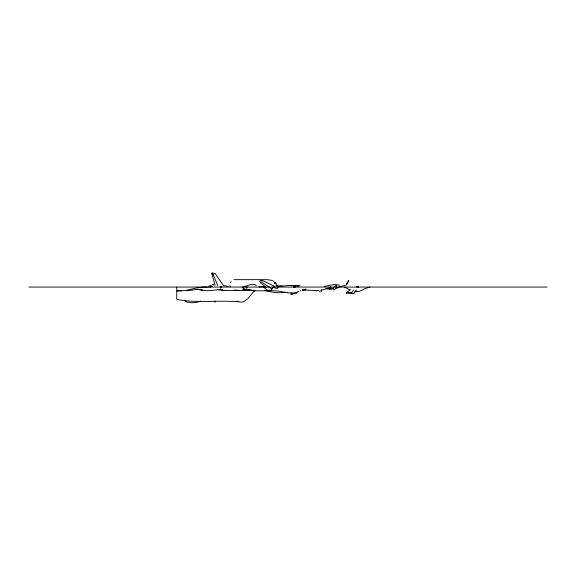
<?xml version="1.0" encoding="UTF-8"?>
<svg xmlns="http://www.w3.org/2000/svg" width="576" height="576" viewBox="0 0 576 576"><rect width="100%" height="100%" fill="white"/><g stroke="black" fill="none" stroke-linecap="round" stroke-linejoin="round"><path stroke-width="0.86" d="M348.61 280.8L346.543 283.853M329.875 288.216L329.832 289.325L330.012 287.755M348.66 280.613L346.435 284.976L338.659 287.028M208.778 287.136C208.8 285.638 211.687 284.688 211.838 286.546M293.796 287.395C293.054 285.343 296.525 287.503 293.926 286.805M293.983 287.143L294.113 286.553L295.049 286.913M294.235 287.186L294.372 286.596M294.487 287.251L294.624 286.661M294.703 287.33L294.84 286.747M294.854 287.424C295.819 286.632 292.99 286.733 294.113 286.553M302.918 290.225L303.509 290.138L302.278 290.081L302.364 289.634L305.77 289.073M230.558 282.722L231.041 281.599M276.775 285.912L276.768 284.285M356.242 289.944L353.866 293.58L346.212 293.134L347.234 292.514L349.812 292.615L353.866 293.58M270.49 290.837L274.133 286.171L270.49 290.837L269.258 289.937M294.35 286.02L295.006 286.02M336.492 285.948C335.146 287.41 337.392 284.594 336.65 287.424M353.75 290.131L351.281 292.867M351.281 293.616L351.734 293.126M278.482 287.064L276.876 288.77L273.398 287.064M336.118 287.971L333.965 290.174L333.274 287.82M220.5 287.1L221.018 286.603M221.054 287.525L220.788 288.122L221.09 287.561M210.175 287.172L211.313 286.452L212.407 286.61M210.269 287.222L210.931 286.704M259.495 281.426L259.862 281.095M333.878 287.287L335.83 285.696L335.981 286.553M260.23 280.778L262.562 280.483L273.737 285.955M346.63 292.543L350.431 289.649M255.672 290.398L253.102 292.241L247.975 298.62L242.87 302.22C220.968 299.477 198.504 303.725 176.738 299.398L176.738 287.064M303.48 290.254L306.036 289.541M356.256 291.55L356.018 291.089M200.722 300.967L197.086 302.314L192.002 302.839L186.912 302.076L184.37 300.168M293.206 293.58L290.916 294.394L297.144 292.939M329.357 287.964L320.875 290.354M253.066 291.024L254.765 290.462M370.051 287.064L364.961 288.612L359.878 291.226L354.787 291.823M298.829 291.506C292.248 294.595 285.206 292.169 278.482 291.089C266.616 289.894 254.441 292.342 242.87 288.713L253.044 290.743M324.266 286.409L334.44 284.436L339.53 285.091M330.934 289.03L333.511 288.36M287.064 292.608L287.683 292.471M285.264 292.183C278.453 293.645 271.555 292.104 264.917 290.527M335.995 288.216L339.53 287.518M278.482 286.438L288.655 285.458L298.829 285.739M211.306 286.56L212.026 286.567M333.59 288.648L329.357 289.066L325.966 288.727M186.912 290.758L197.086 289.418L202.176 289.858L197.086 289.26L202.176 290.074L199.634 289.433M245.419 290.196L247.111 290.03M258.991 286.891L265.262 286.466M215.114 285.343L211.572 273.161L212.616 273.211L217.757 285.581M298.368 286.034C298.519 286.33 299.894 284.335 299.059 286.034M225.065 290.441L222.523 290.484L252.202 290.506M319.183 290.65L303.919 289.994M207.266 287.064C196.841 286.258 187.193 291.881 176.738 290.758L181.829 290.736M233.899 279.648L267.062 279.648L271.08 280.231L274.003 281.333M276.79 285.768L281.873 285.977M246.946 286.74L247.032 287.345M28.8 287.064L547.2 287.064M246.902 288.014L246.226 287.849M247.961 289.634L242.87 289.634L247.961 289.8M215.042 301.097L215.057 301.91M214.862 301.903L215.143 301.219L214.862 301.91M218.282 289.44L222.523 289.469L207.266 290.758L202.176 290.434L204.718 290.462M288.655 285.458L293.746 285.494M239.479 290.405L234.396 290.03M243.799 287.057L242.561 287.006C246.341 286.596 253.728 281.794 256.356 285.912M211.572 273.161L212.616 273.211M213.458 273.247L215.021 273.348L223.762 285.926M330.091 287.05L331.106 287.107M248.81 290.002L252.202 290.21M213.718 284.551L212.674 284.508L213.84 284.926M274.277 282.506L275.242 283.356L274.73 283.277M217.44 289.433L222.523 290.153L219.132 289.404M223.157 285.538L228.233 286.337M275.94 285.689L278.482 286.358M290.794 293.018L291.528 293.22M344.614 287.186L349.704 289.8M271.894 288.958L261.18 281.714L260.237 282.55L266.119 287.338M263.225 287.064L268.308 290.65M220.975 286.646L221.256 286.841M321.235 289.937L321.206 291.312L321.365 290.009M300.406 290.916L300.391 290.556M212.472 273.218L213.437 275.659M229.889 285.271L230.378 286.841M298.678 291.226L298.793 291.622M336.463 285.948L336.614 287.424M246.182 287.568L246.182 287.993M238.73 301.644A4.939 3.6 -74.1 0 1 236.974 301.039M320.026 291.946A1.469 1.231 -61.8 0 1 319.428 291.773M317.124 291.002A1.944 1.627 -61.8 0 1 316.447 290.556M275.911 283.493L275.551 283.73C276.847 282.931 274.637 283.975 275.515 282.737L275.911 283.493M275.234 282.802L275.126 283.781L275.234 282.802M358.279 286.841L356.89 286.992L358.279 286.848L356.89 286.531L358.279 286.848M298.829 285.833L293.746 285.559L298.829 285.883"/></g></svg>
